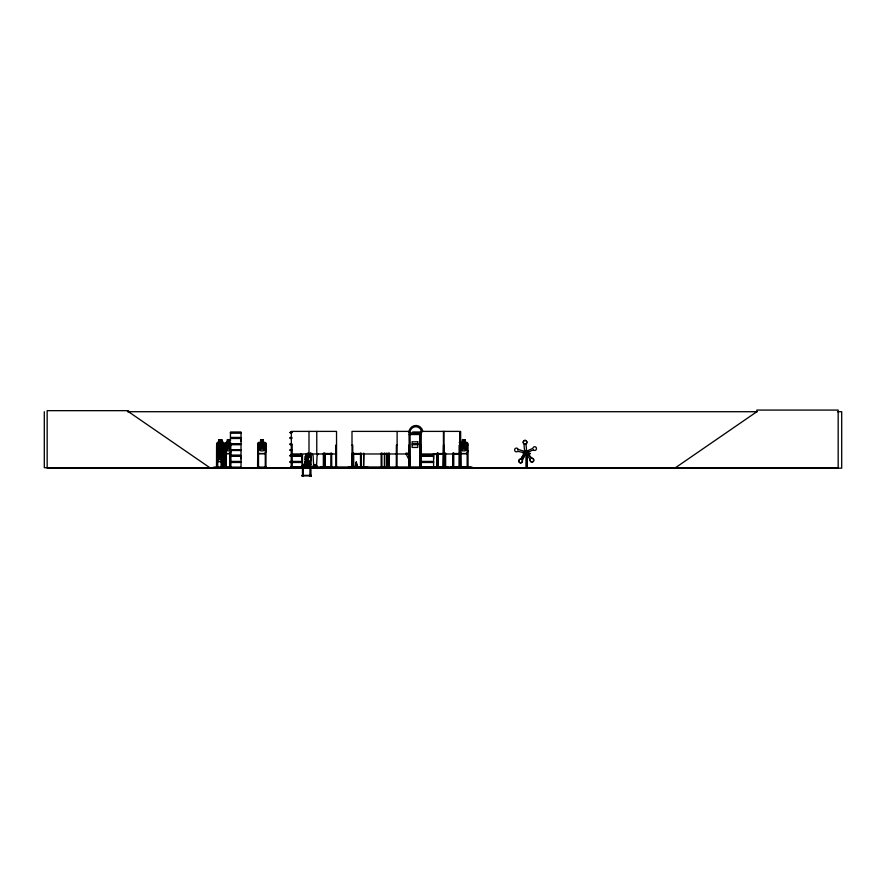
<?xml version="1.0" encoding="UTF-8"?>
<svg xmlns="http://www.w3.org/2000/svg" width="886" height="886" viewBox="0 0 886 886"><rect width="100%" height="100%" fill="white"/><g stroke="black" fill="none" stroke-linecap="round" stroke-linejoin="round"><path stroke-width="1.33" d="M241.014 458.826L241.014 456.235L230.46 456.235M241.014 441.073L241.014 438.481L230.46 438.481L230.471 441.073M433.597 458.826L433.597 456.235L420.429 456.235M320.643 467.265L329.105 467.697L320.632 467.232L330.799 467.11M348.132 467.265L368 467.243M380.315 467.265L388.788 467.675L388.721 466.878M448.327 467.675L433.487 467.575M448.338 467.265L420.418 467.332M355.995 467.62L356.216 462.282M310.277 466.844L310.665 459.59A1.883 1.883 0 0 0 310.277 456.622C311.994 452.923 306.678 452.923 308.394 456.622A1.883 1.883 0 0 0 308.007 459.59L308.394 466.844M406.309 453.145L406.165 453.898L405.932 453.145M408.158 453.145L407.97 453.931L407.781 453.145M221.854 442.546L223.604 442.424C226.019 445.193 224.756 450.321 223.582 453.643L221.865 453.632M223.604 442.424L221.777 442.535L221.777 439.755L218.92 439.755M303.765 464.796L303.599 465.294M230.515 453.089L230.438 467.476M290.132 467.653L300.775 467.465M315.427 465.128L314.851 464.796L315.172 465.294M355.286 467.62L356.094 462.282L357.224 467.62M355.098 467.62L356.028 462.282M219.772 445.813L219.728 445.913M221.555 459.048L222.164 456.29M222.109 456.279L221.633 459.048L217.923 459.048L217.435 456.29L218 459.048M221.633 461.551L222.109 458.771M217.513 451.339L218.011 450.343L221.688 450.343L222.187 451.362L221.71 461.551L218 461.551L217.568 458.771M221.467 453.643L222.087 450.885L221.544 453.643L217.856 453.643L217.413 450.863M386.706 467.62L386.772 453.278M420.44 467.52L420.617 433.83L409.321 433.83L409.642 467.675M226.307 442.435L226.218 453.643L230.294 453.643L230.814 450.863M230.294 453.643L230.869 450.885M525.265 451.539L524.877 452.912L525.265 451.539L518.066 449.435M213.537 467.642L231.368 467.232M213.57 467.265L241.014 467.332M221.854 467.675L221.899 439.655L218.864 439.655L218.92 442.535M459.391 453.643L460.255 450.885L459.336 453.554L453.798 453.554M223.538 453.643L224.457 450.885M309.856 461.783L310.776 459.103M309.923 461.872L310.875 459.114M468.007 450.885L467.055 453.643L460.532 453.643M221.256 454.053L220.481 456.279L219.041 456.279L218.266 454.053L218.266 448.87L219.041 447.939M450.808 467.62L467.066 467.11M218.798 449.844L218.244 449.833L219.296 445.625L220.226 445.625L220.226 446.555L219.296 446.555L218.532 443.388L219.606 445.99L220.946 443.443L219.938 446.644L220.459 449.844M257.571 467.62L257.793 443.432L258.668 442.435L260.562 442.435M291.206 467.265L291.383 431.393L336.536 431.393L336.536 467.697M311.385 475.871L301.838 475.926L302.414 475.848M351.465 467.653L351.554 466.988M351.864 467.575L351.897 466.878L353.791 466.878L353.791 467.697M352.418 467.653L352.517 453.278M352.805 467.62L352.938 453.089M459.469 467.62L459.513 445.115M304.441 463.987L305.282 464.253L306.744 461.728L308.882 464.319M530.393 459.258L530.205 459.48A1.883 1.794 -90 0 0 531.578 461.983A1.883 1.794 -90 0 0 533.749 460.122A1.883 1.794 -90 0 0 531.644 458.272L526.638 452.469L531.644 458.272A1.883 1.794 -90 0 1 533.682 460.122A1.883 1.794 -90 0 1 531.578 461.983A1.883 1.794 -90 0 1 530.282 459.48L525.608 453.377L526.705 452.469M217.513 448.837L218.011 447.851M217.646 451.373L218.089 450.343M217.214 467.697L217.79 442.435M217.369 443.432L217.867 442.435M226.329 442.535L225.697 443.432M305.26 458.073L306.711 455.47L307.697 457.209M307.675 458.749L306.7 460.487L305.227 457.885M221.81 450.863L223.095 448.637L223.095 443.454L221.81 442.535M304.939 456.877L306.124 454.85M308.472 459.081L307.287 461.097L308.993 463.987M308.406 452.934L307.276 454.872L309.059 457.885M305.005 463.024L306.146 461.074L304.95 459.07M524.944 453.798L525.343 452.99L525.974 453.366L522.186 460.089A1.883 1.794 -90 0 1 521.156 462.769A1.883 1.794 -90 0 1 518.831 461.241A1.883 1.794 -90 0 1 520.669 459.092L525.752 453.056L522.253 460.089A1.883 1.794 -90 0 1 521.234 462.769A1.883 1.794 -90 0 1 518.908 461.241A1.883 1.794 -90 0 1 520.735 459.092M517.634 451.262L524.944 452.912M219.196 450.442L218.421 451.362L218.421 456.556L219.196 458.771L220.636 458.771L221.411 456.556L221.256 448.87L220.481 447.939M218.986 442.535L218.2 443.454L218.2 448.637L218.986 450.863L220.459 450.863L221.245 443.454L220.459 442.535L220.437 439.655M309.989 465.283L310.875 464.286M459.679 443.432L460.565 442.435L462.459 442.435L462.459 439.655L465.239 439.655L465.139 442.535L466.534 443.454L466.534 448.637L465.139 450.863L462.547 450.863L461.163 448.637L461.163 443.454L462.547 442.535L462.547 439.755L465.139 439.755M459.768 443.465L460.598 442.535L466.988 442.535M304.751 467.675L305.017 467.487M305.581 467.675L306.113 467.675M307.774 467.686L310.931 467.697M310.2 467.454C310.299 468.672 311.174 465.161 310.532 467.254L308.14 467.254M420.44 434.007L420.584 467.697M352.074 467.697L351.986 431.393L409.354 431.393L409.498 467.52M409.465 434.262L411.148 432.612L409.985 432.612A5.936 5.837 -90 0 1 421.459 431.083M420.761 467.675L420.872 431.393L459.69 431.393L459.59 467.697M675.509 467.697L756.843 411.713L756.843 410.074L838.167 410.074L838.167 467.697L44.3 467.697L44.3 411.713M525.786 443.975L526.074 443.864A1.883 1.794 -90 0 0 526.362 440.995A1.883 1.794 -90 0 0 523.548 441.195A1.883 1.794 -90 0 0 524.213 443.997C523.537 453.045 527.99 455.781 525.863 443.975M217.856 467.642L217.746 466.878L216.516 466.878M533.405 449.889L526.561 452.779L526.062 451.472L532.907 448.327A1.883 1.794 -90 0 1 535.233 446.788A1.883 1.794 -90 0 1 536.263 449.457A1.883 1.794 -90 0 1 533.582 450.066L533.582 450.066M301.849 467.686L301.572 465.859L301.904 467.033M302.17 467.675L302.669 467.686M312.714 467.697L312.98 465.859L313.312 467.033M313.533 467.697L314.032 467.675M316.158 467.675L316.656 467.686M316.989 467.675L317.21 465.859L316.889 467.033M317.487 467.686L313.212 467.675M323.157 467.642L324.221 466.878M380.88 467.642L381.966 466.878M419.964 467.609L419.909 433.83M437.086 467.642L437.108 453.278M127.451 411.713L757.264 411.713M837.547 411.713L841.7 411.713L841.7 468.162L47.157 468.162L47.157 410.661L128.492 410.661L128.492 411.713L209.816 467.697M230.449 432.224L241.036 432.224M290.187 432.224L291.76 432.213M412.511 432.224L421.537 432.224M290.187 432.412L291.738 432.423M412.511 432.423L421.537 432.423M421.658 432.612L412.533 432.733L421.526 432.733M420.617 434.007L409.498 434.007M409.321 434.528L420.617 434.528M290.198 437.429L291.76 437.429M230.393 437.795L241.103 437.795M290.132 437.795L291.693 437.795M230.393 438.116L241.103 438.116M290.132 438.116L291.693 438.116M290.198 438.481L291.76 438.481M227.447 439.755L229.12 439.755M260.661 439.755L263.253 439.755L263.253 442.535L264.637 443.454L264.637 448.637L263.253 450.863L260.661 450.863L259.266 448.637L259.266 443.454L260.661 442.535L260.562 439.655L263.341 439.655L263.341 442.435L265.147 442.435L266.121 443.421L266.121 450.885L265.169 453.643L258.646 453.643L257.793 450.874M219.429 442.435L217.557 442.435L216.749 443.432L216.716 467.697M220.437 442.435L221.533 442.435L222.032 443.454L222.164 458.793M226.24 442.435L227.469 442.435M229.097 442.435L230.271 442.435L230.869 443.421M465.239 442.435L467.033 442.435L468.007 443.421L468.063 467.265M217.602 442.535L221.511 442.535M226.262 442.535L230.249 442.535L230.814 443.454L230.748 467.697M224.413 443.421L224.202 467.697M459.269 467.697L459.313 445.115L460.388 445.115L460.299 467.697L460.255 443.421L459.336 442.535M230.46 443.664L241.025 443.664L241.025 438.481M290.198 443.664L291.76 443.664M412.511 443.664L417.793 443.664M230.393 444.019L241.103 444.019M290.132 444.019L291.693 444.019M412.444 444.019L417.793 444.019M230.393 444.34L241.103 444.34M290.132 444.34L291.693 444.34M412.444 444.34L417.793 444.34M230.46 444.706L241.025 444.706L241.025 449.711L230.449 449.711M290.198 444.706L291.76 444.706M412.511 444.706L417.793 444.706M219.041 445.16L220.559 445.16M221.279 445.115L221.954 445.115M224.324 445.115L223.505 445.115L223.538 467.697M230.039 445.115L230.748 445.115M257.737 445.115L258.502 445.115L258.502 467.697M266.033 445.115L265.268 445.115L265.268 467.697M291.383 445.115L292.147 445.115L292.236 467.697M336.536 445.115L335.772 445.115L335.883 467.232M351.975 445.115L352.75 445.115L352.827 467.697M397.138 445.115L396.374 445.115L396.286 467.697M408.967 445.115L409.011 467.697L409.354 445.115M420.872 445.115L421.304 467.697M443.454 445.115L443.033 467.697M443.952 445.115L444.24 467.697M460.642 445.115L460.93 467.697L461.03 466.878L459.247 466.878M467.919 445.115L467.155 445.115L467.155 467.697L467.066 466.878L468.007 466.878M219.064 447.574L220.692 447.574M217.934 447.851L219.064 447.851M220.536 447.851L221.622 447.851M217.956 447.939L221.6 447.939M220.381 448.128L219.451 448.128L219.451 449.047L220.381 449.047M220.459 448.637L218.986 448.637L218.986 443.454L220.459 443.454L220.481 454.053L219.041 454.053M219.041 448.881L219.85 451.406L221.168 448.859L220.182 452.048L221.135 455.393L219.872 452.646L218.51 455.238L219.54 452.037L218.576 448.859L220.481 448.87M222.164 448.825L221.544 447.851M290.187 449.711L291.771 449.567M518.1 449.689L518.133 449.435A1.883 1.794 -90 0 0 515.63 448.272A1.883 1.794 -90 0 0 514.976 451.074A1.883 1.794 -90 0 0 517.712 451.262M241.036 449.723L230.371 449.878L241.036 449.977M291.738 449.723L290.11 449.878L291.76 449.922M230.449 450.166L241.036 450.188L241.014 455.194L230.46 455.194M290.187 450.177L291.738 450.166M230.471 450.498L241.014 450.498M290.209 450.498L291.771 450.498M217.291 450.874L217.613 452.724M225.697 450.874L226.295 453.643M219.196 451.362L220.636 451.362L220.636 456.556L219.196 456.556L219.064 445.071L220.614 445.071L220.559 450.442M525.642 451.351L528.089 451.351L528.089 453.344M310.776 453.344L310.011 453.344L310.011 457.331M217.89 453.554L221.511 453.554M226.262 453.554L230.249 453.554M258.712 453.554L265.102 453.554M324.342 453.554L330.733 453.554M353.924 453.554L360.314 453.554M382.087 453.554L388.478 453.554M438.293 453.554L444.683 453.554M460.598 453.554L466.988 453.554M324.265 453.643L330.799 453.643M353.846 453.643L360.369 453.643M382.021 453.643L388.544 453.643M438.227 453.643L444.75 453.643M453.743 453.643L459.435 453.643M434.384 453.842L435.292 453.842M291.383 453.975L336.536 453.975M351.986 453.975L409.354 453.975M420.872 453.975L459.69 453.975M306.113 454.175L308.671 454.175M433.11 454.396L435.857 454.396L433.021 454.296L433.11 456.29M290.198 455.194L300.764 455.194M420.429 455.194L433.608 455.194M230.393 455.548L241.103 455.548M290.132 455.548L300.841 455.548M420.473 455.548L433.675 455.548M230.393 455.869L241.103 455.869M290.132 455.869L300.841 455.869M420.473 455.869L433.675 455.869M290.198 456.235L300.764 456.235M305.415 456.877L308.007 456.855L308.007 452.99M218.034 461.462L221.677 461.462M230.46 461.418L241.025 461.418L241.025 456.235M290.198 461.418L300.764 461.418M420.429 461.418L433.608 461.418L433.608 456.235M230.393 461.783L241.103 461.783M290.132 461.783L300.841 461.783M304.695 461.872L308.616 461.872M420.473 461.783L433.675 461.783M230.393 462.104L241.103 462.104M290.132 462.104L300.841 462.104M420.473 462.104L433.675 462.104M230.46 462.47L241.025 462.47L241.025 467.465L213.57 467.575M290.198 462.47L300.764 462.47M420.429 462.47L433.608 462.47L433.608 467.465M304.02 464.264L305.415 465.194L308.007 465.194L308.095 468.063M305.869 466.579L307.542 466.579L307.542 467.509C304.928 469.425 305.925 463.666 305.482 467.033M225.365 466.878L226.207 466.878M229.983 466.878L230.814 466.878M257.649 466.878L258.59 466.878L258.59 467.697M291.295 466.878L292.236 466.878M330.799 466.878L331.741 466.878M361.322 466.878L360.38 466.878L360.38 467.697M386.739 466.878L387.193 467.697M388.544 466.878L389.486 466.878L389.463 467.697M396.286 466.878L397.327 467.62M437.042 466.878L438.171 466.878L438.171 467.697M443.044 466.878L443.509 467.697L443.698 466.988M445.702 466.878L444.761 466.878L444.761 467.697M452.923 466.878L453.887 466.878L453.887 467.697M258.59 467.11L265.18 467.11M336.713 467.265L333.047 467.697M290.209 467.332L300.753 467.332M305.803 467.321L301.617 467.487M448.338 467.675L409.421 467.62M456.212 467.575L465.028 467.232L456.246 467.642M520.746 467.697L532.298 467.697M305.415 467.974L308.007 467.974L308.007 465.194M303.344 475.106L302.392 475.106L302.303 475.926M309.923 475.106L310.864 475.106M303.333 475.339L309.923 475.339M311.418 475.915L310.831 475.494M409.974 467.609L410.03 433.83M397.714 467.653L397.703 466.988M336.769 467.642L335.683 466.878L335.683 467.697M525.752 453.056L524.767 452.613L520.902 459.136L524.767 452.613L525.907 453.366M226.096 467.62L225.897 453.089M225.421 467.62L225.432 445.115L226.129 445.115L226.185 467.697M459.369 442.435L460.255 443.421M220.636 450.442L221.411 451.362M406.021 453.787L409.952 461.672M361.355 467.575L361.233 453.089M310.011 454.075L310.875 456.844M309.945 454.175L310.787 456.855M217.579 453.643L216.749 450.874L216.871 443.465M225.631 467.653L225.664 445.115M356.438 462.282L357.401 467.62M356.338 462.282L356.77 467.62M528.776 453.344L528.776 453.942M527.691 451.351L527.691 453.344M527.248 453.942L527.248 467.575M526.871 455.304L526.871 467.575M526.505 453.942L526.505 467.575M526.129 453.942L526.129 467.575M524.601 453.344L524.601 453.942M471.917 467.697L471.917 466.988L291.727 466.988L291.727 467.697M470.278 466.988L470.278 467.697M467.83 466.878L467.83 467.697M460.642 431.393L460.642 467.697M459.945 445.115L460.078 467.697M459.734 466.878L459.734 467.697M453.809 453.089L453.732 467.697M453.543 466.878L453.566 467.697M453.145 453.089L453.145 467.697M453.001 453.089L452.923 467.697M445.614 453.089L445.669 467.697M444.85 453.089L444.938 467.697M443.952 431.393L443.941 467.697M443.454 431.393L443.41 467.697M443.122 466.878L443.122 467.697M438.083 453.089L437.994 467.697M437.784 466.878L437.784 467.697L437.75 453.278M437.485 453.278L437.529 467.697M437.319 453.089L437.263 467.697M397.138 431.393L397.05 467.697M396.463 466.878L396.463 467.697M396.064 466.988L396.064 467.697M389.397 453.089L389.308 467.697M388.633 453.089L388.544 467.697M387.149 453.278L387.104 467.697M384.79 466.878L384.79 467.697M384.701 453.278L384.69 467.697M384.402 453.278L384.402 467.697M381.866 453.089L381.955 467.697M381.788 466.878L381.777 467.697M381.113 453.089L381.201 467.697M363.925 453.278L363.526 467.697M363.625 453.278L363.614 467.697M361.145 466.878L361.145 467.697M360.469 453.089L360.558 467.697M353.702 453.089L353.702 467.697M353.204 466.988L353.204 467.697M352.218 453.278L352.218 467.697M350.435 466.988L350.435 467.697M342.029 467.697L338.552 467.697M331.652 453.089L331.741 467.697M331.563 466.878L331.563 467.697M330.976 466.878L330.976 467.697M330.888 453.089L330.799 467.697M325.018 453.278L325.018 467.697M324.73 453.278L324.719 467.697M324.132 453.089L324.221 467.697M324.043 466.878L324.043 467.697M323.368 453.089L323.324 467.697M316.767 431.393L316.767 453.975M315.748 467.033L315.748 464.563L314.452 464.563L314.452 467.033M310.875 452.89L310.953 475.926M310.687 475.106L310.687 475.926M310.1 475.106L310.1 475.926M310.011 461.318L309.923 475.926M309.768 467.254L309.768 465.604L308.904 465.604L308.904 467.254M309.004 431.393L309.004 453.975M305.415 465.194L305.316 468.063M304.341 467.033L304.341 464.563L303.045 464.563L303.045 467.033M303.245 467.963L303.344 475.926M303.167 475.106L303.156 475.926M302.491 454.673L302.491 475.926M293.377 466.988L293.377 467.697M292.059 466.878L292.059 467.697M291.461 466.878L291.461 467.697M266.121 467.697L266.121 466.878L265.18 466.878L265.18 467.697M265.944 467.697L266.033 443.454L265.102 442.535L258.712 442.535L257.881 443.465L257.881 450.863M257.826 466.878L257.826 467.697M230.426 466.878L230.36 467.697M230.271 445.115L230.227 467.697M230.039 453.089L229.995 467.697M227.525 439.755L226.672 448.637L227.525 450.863L229.12 450.863L229.961 448.637L229.175 439.655L227.392 439.655L227.447 442.535M225.775 466.878L225.753 467.697M224.402 467.697L224.402 466.878L223.427 466.878L223.427 467.697M224.103 466.878L224.092 467.697M223.737 466.878L223.715 467.697M222.142 467.697L221.212 466.878L221.234 467.697L221.279 459.723M221.71 459.723L221.71 467.697M221.522 445.115L221.478 467.697M220.514 439.655L220.514 442.435M220.193 440.22L220.193 441.139M217.679 467.697L217.69 445.115L216.594 445.115L216.516 467.697M217.413 443.465L217.38 467.697M217.015 445.115L217.037 467.697M216.97 466.878L216.826 467.697M524.29 443.997A1.883 1.794 -90 0 1 523.615 441.195A1.883 1.794 -90 0 1 526.362 440.995A1.883 1.794 -90 0 1 526.007 443.864M408.944 432.612A7.11 6.988 -90 0 1 422.688 430.773M306.512 453.543A2.824 2.824 0 0 1 305.681 455.537L305.105 466.413L302.281 466.413L301.694 455.537A2.824 2.824 0 0 1 300.863 453.543M317.919 453.543A2.824 2.824 0 0 1 317.088 455.537L316.512 466.413L313.688 466.413L313.101 455.537A2.824 2.824 0 0 1 312.271 453.543M219.806 457.375L219.794 457.431M229.707 449.833L228.223 447.231L226.75 449.933L227.868 446.622L226.882 443.399L228.2 445.99L229.651 443.443L228.566 446.644L229.707 449.833M264.382 449.833L263.496 449.911L261.968 447.231C260.761 451.461 257.582 450.564 261.37 446.622C257.693 443.432 260.971 441.771 261.924 445.99C262.965 442.003 266.287 442.845 262.522 446.644L264.382 449.833M466.28 449.833L465.327 449.844L463.854 447.231C462.802 451.428 459.38 450.597 463.267 446.622C459.59 443.432 462.869 441.771 463.81 445.99C464.862 442.003 468.173 442.845 464.408 446.644L466.28 449.833M450.841 467.243L455.116 467.232L450.863 467.232M241.036 432.434L230.449 432.423L230.471 437.429L241.025 437.429L241.025 432.434M241.003 432.733L230.482 432.733L241.014 432.733M291.76 432.733L290.22 432.733L291.771 432.733M221.389 440.22L219.252 440.22L219.252 441.139L221.389 441.139L221.389 440.22M228.832 440.22L227.813 440.22L227.813 441.139L228.832 441.139L228.832 440.22M262.788 440.22L261.126 440.22L261.126 441.139L262.788 441.139L262.788 440.22M464.674 440.22L463.013 440.22L463.013 441.139L464.674 441.139L464.674 440.22M417.749 441.782L412.101 441.782L412.101 447.43L417.749 447.43L417.749 441.782M229.12 443.454L227.525 443.454L227.525 448.637L229.12 448.637L229.12 443.454M263.253 443.454L260.661 443.454L260.661 448.637L263.253 448.637L263.253 443.454M465.139 443.454L462.547 443.454L462.547 448.637L465.139 448.637L465.139 443.454M530.083 453.344L523.294 453.344L523.294 453.942L530.083 453.942L530.083 453.344M308.007 459.081L305.415 459.103L305.415 464.264L308.007 464.264L308.007 459.081M527.17 453.244A1.65 1.562 -90 0 0 525.874 450.741A1.65 1.562 -90 0 0 524.457 453.178A1.65 1.562 -90 0 0 527.17 453.244M526.993 453.244A1.65 1.562 -90 0 0 525.697 450.741A1.65 1.562 -90 0 0 524.279 453.178A1.65 1.562 -90 0 0 526.993 453.244"/></g></svg>
